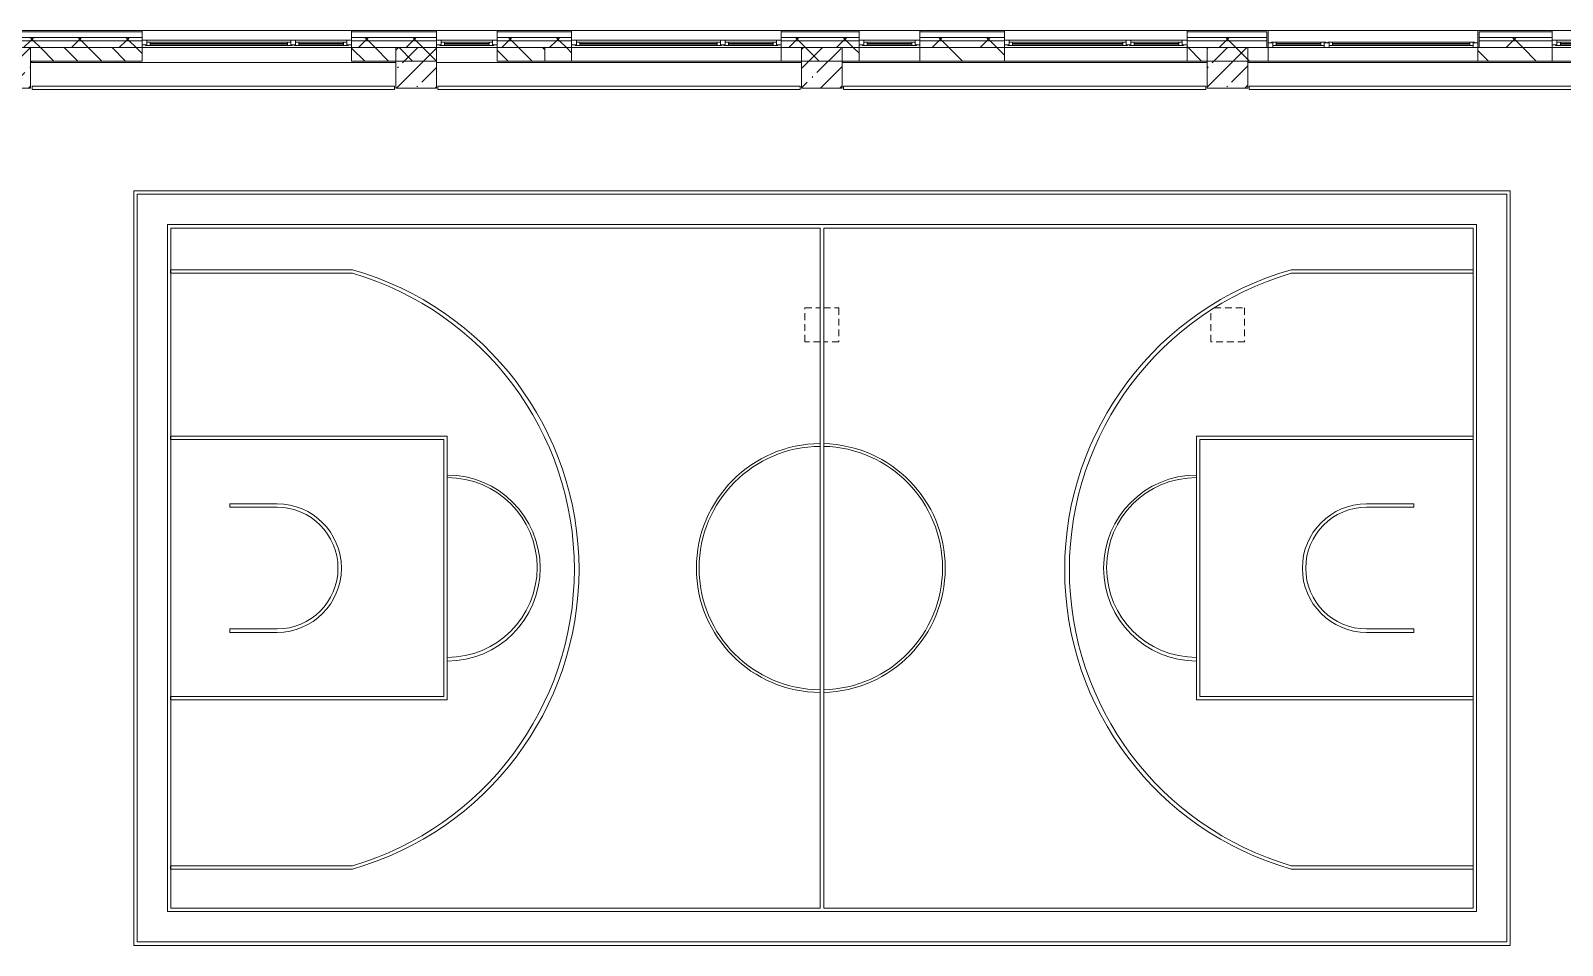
# Model space of a CAD drawing. Header units: millimetres. Extents: x -2911 to 191903, y -8553 to 29000.
# Drawn here: x 102680 to 125330, y 13824 to 27350 of the extents above; entities that cross this region are included whole.
import ezdxf

# ---------------------------------------------------------------- set-up
doc = ezdxf.new("R2010")
doc.units = ezdxf.units.MM
doc.linetypes.add('200_ШТРИХ__ш1_п0_6_', pattern=[160, 100, -60])
for name, color, linetype, lineweight in [('A-DETL-MBND', 7, '200_ШТРИХ__ш1_п0_6_', 9), ('A-GLAZ-1', 7, 'Continuous', 5), ('A-WALL', 7, 'Continuous', 9), ('A-WALL-4', 7, 'Continuous', 5), ('I-WALL-3', 7, 'Continuous', 5), ('S-COLS-2', 7, 'Continuous', 5)]:
    doc.layers.add(name, color=color, linetype=linetype, lineweight=lineweight)
doc.layers.add('A-FLOR-3', color=7, linetype='Continuous', lineweight=5, true_color=0xaaaaaa)
pattern_1 = [(45, (59919.87, 0), (-285.1231, 285.1231), []), (45, (60205, 0), (-285.1231, 285.1231), [504.031, -100.806, 16.764, -84.042])]
pattern_2 = [(45, (59919.87, 0), (-353.5534, 353.5534), []), (135, (59919.87, 0), (-353.5534, -353.5534), [])]

# ---------------------------------------------------------------- blocks, each defined once
blk = doc.blocks.new('BSC_Колонна _Прямоугольная - 600х600-V60-2_5_1_птичка')
at = {"layer": 'S-COLS-2'}
h = blk.add_hatch(dxfattribs=at)
h.set_pattern_fill('FP_94', color=256, style=0, pattern_type=2)
h.set_pattern_definition([(45, (-42460, -26800), (-285.123, 285.123), []), (45, (-42174.88, -26800), (-285.123, 285.123), [504.031, -100.806, 16.764, -84.042])])
h.paths.add_polyline_path([(-300, -300), (300, -300), (300, 300), (-300, 300)])
for p, q in [((300, 300), (-300, 300)), ((-300, 300), (-300, -300)), ((300, -300), (300, 300)), ((-300, -300), (300, -300))]:
    blk.add_line(p, q, dxfattribs=at)
blk = doc.blocks.new('120_Окно_СКБ_2Ст - 120_Окно_СКБ_2Ст 2700х2500 _мал створка справа_ 2-23206922-2_5_1_птичка')
at = {"layer": 'A-GLAZ-1'}
for p, q in [((-1350, -75), (-1350, -5)), ((-1350, -5), (-1280, -5)), ((1350, -5), (-1350, -5)), ((-1280, -75), (-1350, -75)), ((-1350, -75), (-1300, -75)), ((-1280, -75), (-1300, -75)), ((-1300, -75), (-1300, -85)), ((-1300, -85), (470, -85)), ((470, -85), (-1300, -85)), ((-1280, -5), (-1280, -75)), ((450, -35), (-1280, -35)), ((-1280, -35), (-1280, -75)), ((-1230, -85), (-1230, -35)), ((-1230, -55), (400, -55)), ((400, -65), (-1230, -65)), ((400, -85), (400, -35)), ((450, -75), (450, -5)), ((450, -5), (520, -5)), ((450, -75), (450, -35)), ((520, -75), (450, -75)), ((470, -75), (450, -75)), ((470, -75), (500, -75)), ((470, -85), (470, -75)), ((520, -75), (500, -75)), ((500, -75), (500, -85)), ((500, -85), (1300, -85)), ((1300, -85), (500, -85)), ((520, -5), (520, -75)), ((1280, -35), (520, -35)), ((520, -35), (520, -75)), ((570, -85), (570, -35)), ((570, -55), (1230, -55)), ((1230, -65), (570, -65)), ((1230, -85), (1230, -35)), ((1280, -75), (1280, -5)), ((1280, -5), (1350, -5)), ((1280, -75), (1280, -35)), ((1350, -75), (1280, -75)), ((1300, -75), (1280, -75)), ((1300, -75), (1350, -75)), ((1300, -85), (1300, -75)), ((1350, -5), (1350, -75))]:
    blk.add_line(p, q, dxfattribs=at)
blk = doc.blocks.new('120_Окно_СКБ_2Ст - 120_Окно_СКБ_2Ст 3100х2500 _мал_створка слева_ 2-19089248-2_5_1_птичка')
at = {"layer": 'A-GLAZ-1'}
for p, q in [((-1550, -75), (-1550, -5)), ((-1550, -5), (-1480, -5)), ((1550, -5), (-1550, -5)), ((-1480, -75), (-1550, -75)), ((-1550, -75), (-1500, -75)), ((-1480, -75), (-1500, -75)), ((-1500, -75), (-1500, -85)), ((-1500, -85), (670, -85)), ((670, -85), (-1500, -85)), ((-1480, -5), (-1480, -75)), ((650, -35), (-1480, -35)), ((-1480, -35), (-1480, -75)), ((-1430, -85), (-1430, -35)), ((-1430, -55), (600, -55)), ((600, -65), (-1430, -65)), ((600, -85), (600, -35)), ((650, -75), (650, -5)), ((650, -5), (720, -5)), ((650, -75), (650, -35)), ((720, -75), (650, -75)), ((670, -75), (650, -75)), ((670, -75), (700, -75)), ((670, -85), (670, -75)), ((720, -75), (700, -75)), ((700, -75), (700, -85)), ((700, -85), (1500, -85)), ((1500, -85), (700, -85)), ((720, -5), (720, -75)), ((1480, -35), (720, -35)), ((720, -35), (720, -75)), ((770, -85), (770, -35)), ((770, -55), (1430, -55)), ((1430, -65), (770, -65)), ((1430, -85), (1430, -35)), ((1480, -75), (1480, -5)), ((1480, -5), (1550, -5)), ((1480, -75), (1480, -35)), ((1550, -75), (1480, -75)), ((1500, -75), (1480, -75)), ((1500, -75), (1550, -75)), ((1500, -85), (1500, -75)), ((1550, -5), (1550, -75))]:
    blk.add_line(p, q, dxfattribs=at)
blk = doc.blocks.new('120_Окно_СКБ_1Ст - 120_Окно_СКБ_1Ст 900х2500_h_-19906774-2_5_1_птичка')
at = {"layer": 'A-GLAZ-1'}
for p, q in [((-450, -75), (-450, -5)), ((-450, -5), (-380, -5)), ((450, -5), (-450, -5)), ((-380, -75), (-450, -75)), ((-450, -75), (-400, -75)), ((-380, -75), (-400, -75)), ((-400, -75), (-400, -85)), ((-400, -85), (400, -85)), ((400, -85), (-400, -85)), ((-380, -5), (-380, -75)), ((380, -35), (-380, -35)), ((-380, -35), (-380, -75)), ((-330, -85), (-330, -35)), ((-330, -55), (330, -55)), ((330, -65), (-330, -65)), ((330, -85), (330, -35)), ((380, -75), (380, -5)), ((380, -5), (450, -5)), ((380, -75), (380, -35)), ((450, -75), (380, -75)), ((400, -75), (380, -75)), ((400, -75), (450, -75)), ((400, -85), (400, -75)), ((450, -5), (450, -75))]:
    blk.add_line(p, q, dxfattribs=at)
blk = doc.blocks.new('120_Окно_СКБ_2Ст - 120_Окно_СКБ_2Ст 3100х2500 _мал_створка слева_-22274797-2_5_1_птичка')
at = {"layer": 'A-GLAZ-1'}
for p, q in [((-1550, 45), (-1550, 115)), ((-1550, 115), (-1480, 115)), ((1550, 115), (-1550, 115)), ((-1480, 45), (-1550, 45)), ((-1550, 45), (-1500, 45)), ((-1480, 45), (-1500, 45)), ((-1500, 45), (-1500, 35)), ((-1500, 35), (670, 35)), ((670, 35), (-1500, 35)), ((-1480, 115), (-1480, 45)), ((650, 85), (-1480, 85)), ((-1480, 85), (-1480, 45)), ((-1430, 35), (-1430, 85)), ((-1430, 65), (600, 65)), ((600, 55), (-1430, 55)), ((600, 35), (600, 85)), ((650, 45), (650, 115)), ((650, 115), (720, 115)), ((650, 45), (650, 85)), ((720, 45), (650, 45)), ((670, 45), (650, 45)), ((670, 45), (700, 45)), ((670, 35), (670, 45)), ((720, 45), (700, 45)), ((700, 45), (700, 35)), ((700, 35), (1500, 35)), ((1500, 35), (700, 35)), ((720, 115), (720, 45)), ((1480, 85), (720, 85)), ((720, 85), (720, 45)), ((770, 35), (770, 85)), ((770, 65), (1430, 65)), ((1430, 55), (770, 55)), ((1430, 35), (1430, 85)), ((1480, 45), (1480, 115)), ((1480, 115), (1550, 115)), ((1480, 45), (1480, 85)), ((1550, 45), (1480, 45)), ((1500, 45), (1480, 45)), ((1500, 45), (1550, 45)), ((1500, 35), (1500, 45)), ((1550, 115), (1550, 45))]:
    blk.add_line(p, q, dxfattribs=at)
blk = doc.blocks.new('BSC_Колонна _Прямоугольная - 500х500-33455413-2_5_1_птичка')
at = {"layer": 'A-DETL-MBND'}
for p, q in [((-250, 250), (-23, 250)), ((-250, -250), (-250, 250)), ((27, 250), (250, 250)), ((250, 250), (250, -250)), ((-23, -250), (-250, -250)), ((250, -250), (27, -250))]:
    blk.add_line(p, q, dxfattribs=at)
blk = doc.blocks.new('BSC_Колонна _Прямоугольная - 500х500-V142-2_5_1_птичка')
at = {"layer": 'A-DETL-MBND'}
for p, q in [((-198, 250), (250, 250)), ((250, 250), (250, -250)), ((-250, -250), (-250, 216)), ((250, -250), (-250, -250))]:
    blk.add_line(p, q, dxfattribs=at)

msp = doc.modelspace()

# ---------------------------------------------------------------- hatches: boundary and pattern name
at = {"layer": 'A-WALL-4'}
h = msp.add_hatch(dxfattribs=at)
h.set_pattern_fill('FP_76', color=256, style=0, pattern_type=2)
h.set_pattern_definition(pattern_2)
h.paths.add_polyline_path([(151528.7, 27200), (153079.9, 27200), (153079.9, 27250), (140269.9, 27250), (140269.9, 27200), (149673.6, 27200)])
h.paths.add_polyline_path([(137769.9, 27200), (137769.9, 27250), (136259.9, 27250), (136259.9, 27200), (137615.9, 27200)])
h.paths.add_polyline_path([(127876.9, 27200), (127879.9, 27200), (127876.9, 27250), (126079.9, 27250), (126079.9, 27200), (127413.1, 27200)])
h.paths.add_polyline_path([(129268.2, 27200), (134159.9, 27200), (134159.9, 27250), (128779.9, 27250), (128779.9, 27200)])
h.paths.add_polyline_path([(124099.9, 27200), (125179.9, 27200), (125179.9, 27250), (124099.9, 27250)])
h.paths.add_polyline_path([(114929.7, 27200), (114929.7, 27250), (113780.1, 27250), (113780.1, 27200), (114427.9, 27200)])
h.paths.add_polyline_path([(109790.3, 27200), (110680.1, 27200), (110680.1, 27250), (109580.2, 27250), (109580.2, 27200)])
h.paths.add_polyline_path([(115829.7, 27200), (117079.9, 27200), (117079.9, 27250), (115829.7, 27250)])
h.paths.add_polyline_path([(120959.9, 27200), (120959.9, 27250), (119779.9, 27250), (119779.9, 27200), (120920.5, 27200)])
h.paths.add_polyline_path([(104326.9, 27200), (104326.9, 27250), (101929.9, 27250), (101929.9, 27200), (103297.6, 27200)])
h.paths.add_polyline_path([(107426.9, 27200), (108680.2, 27200), (108680.2, 27250), (107426.9, 27250)])
h = msp.add_hatch(dxfattribs=at)
h.set_pattern_fill('FP_76', color=256, style=0, pattern_type=2)
h.set_pattern_definition(pattern_2)
h.paths.add_polyline_path([(151528.7, 27100), (152979.9, 27100), (152979.9, 27200), (140269.9, 27200), (140269.9, 27100), (149673.6, 27100)])
h.paths.add_polyline_path([(125179.9, 27100), (125179.9, 27200), (124099.9, 27200), (124099.9, 27100), (124875.1, 27100)])
h.paths.add_polyline_path([(128779.9, 27100), (134159.9, 27100), (134159.9, 27200), (128779.9, 27200)])
h.paths.add_polyline_path([(127879.9, 27100), (127876.9, 27200), (126079.9, 27200), (126079.9, 27100), (127876.9, 27100)])
h.paths.add_polyline_path([(137769.9, 27100), (137769.9, 27200), (136259.9, 27200), (136259.9, 27100), (137615.9, 27100)])
h.paths.add_polyline_path([(119993, 27100), (120959.9, 27100), (120959.9, 27200), (119779.9, 27200), (119779.9, 27100)])
h.paths.add_polyline_path([(113780.1, 27100), (114929.7, 27100), (114929.7, 27200), (113780.1, 27200)])
h.paths.add_polyline_path([(116746.7, 27100), (117079.9, 27100), (117079.9, 27200), (115829.7, 27200), (115829.7, 27100), (116282.9, 27100)])
h.paths.add_polyline_path([(107426.9, 27100), (108680.2, 27100), (108680.2, 27200), (107426.9, 27200)])
h.paths.add_polyline_path([(110284.7, 27100), (110680.1, 27100), (110680.1, 27200), (109580.2, 27200), (109580.2, 27100), (109790.3, 27100)])
h.paths.add_polyline_path([(104326.9, 27100), (104326.9, 27200), (101979.9, 27200), (101979.9, 27100), (103297.6, 27100)])
h = msp.add_hatch(dxfattribs=at)
h.set_pattern_fill('FP_86', color=256, style=0, pattern_type=2)
h.set_pattern_definition([(135, (59919.87, 0), (-176.7767, -176.7767), [])])
h.paths.add_polyline_path([(109790.3, 26900), (110284.7, 26900), (110284.7, 27100), (109580.2, 27100), (109580.2, 26900)])
h.paths.add_polyline_path([(103297.6, 26900), (104326.9, 26900), (104326.9, 27100), (102679.9, 27100), (102679.9, 26900)])
h.paths.add_polyline_path([(107426.9, 26900), (108680.2, 26900), (108680.2, 27100), (107426.9, 27100)])
at = {"layer": 'I-WALL-3'}
h = msp.add_hatch(dxfattribs=at)
h.set_pattern_fill('FP_87', color=256, style=0, pattern_type=2)
h.set_pattern_definition([(135, (59919.87, 0), (-353.5534, -353.5534), [])])
h.paths.add_polyline_path([(141325.9, 26900), (144119.9, 26900), (144119.9, 27100), (141069.9, 27100), (141069.9, 26900)])
h.paths.add_polyline_path([(140569.9, 26900), (140569.9, 27100), (140269.9, 27100), (140269.9, 26900), (140398.4, 26900)])
h.paths.add_polyline_path([(130195.7, 26900), (130229.9, 26900), (130229.9, 27100), (128779.9, 27100), (128779.9, 26900), (129268.2, 26900)])
h.paths.add_polyline_path([(131123.2, 26900), (133459.9, 26900), (133459.9, 27100), (130729.9, 27100), (130729.9, 26900)])
h.paths.add_polyline_path([(126679.9, 26900), (127879.9, 26900), (127876.9, 27100), (126679.9, 27100)])
h.paths.add_polyline_path([(136259.9, 26900), (136669.9, 26900), (136669.9, 27100), (136259.9, 27100)])
h.paths.add_polyline_path([(137769.9, 26900), (137769.9, 27100), (137169.9, 27100), (137169.9, 26900), (137615.9, 26900)])
h.paths.add_polyline_path([(134159.9, 26900), (134159.9, 27100), (133959.9, 27100), (133959.9, 26900)])
h.paths.add_polyline_path([(115829.7, 26900), (117079.9, 26900), (117079.9, 27100), (115829.7, 27100)])
h.paths.add_polyline_path([(119779.9, 26900), (120979.9, 26900), (120979.9, 27100), (119779.9, 27100)])
h.paths.add_polyline_path([(114427.9, 26900), (114929.7, 26900), (114929.7, 27100), (113780.1, 27100), (113780.1, 26900)])
h.paths.add_polyline_path([(124384.7, 26900), (125179.9, 26900), (125179.9, 27100), (124079.9, 27100), (124079.9, 26900)])
h.paths.add_polyline_path([(110284.7, 26900), (110680.1, 26900), (110680.1, 27100), (110284.7, 27100)])
at = {"layer": 'S-COLS-2'}
h = msp.add_hatch(dxfattribs=at)
h.set_pattern_fill('FP_84', color=256, style=0, pattern_type=2)
h.set_pattern_definition(pattern_1)
h.paths.add_polyline_path([(108679.9, 26500), (108679.9, 27100), (108079.9, 27100), (108079.9, 26500)])
h = msp.add_hatch(dxfattribs=at)
h.set_pattern_fill('FP_84', color=256, style=0, pattern_type=2)
h.set_pattern_definition(pattern_1)
h.paths.add_polyline_path([(114679.9, 26500), (114679.9, 27100), (114079.9, 27100), (114079.9, 26500), (114427.9, 26500)])
h = msp.add_hatch(dxfattribs=at)
h.set_pattern_fill('FP_84', color=256, style=0, pattern_type=2)
h.set_pattern_definition(pattern_1)
h.paths.add_polyline_path([(120679.9, 26500), (120679.9, 27100), (120079.9, 27100), (120079.9, 26500)])

# ---------------------------------------------------------------- linework, layer by layer
at = {"layer": 'A-FLOR-3'}
for p, q in [((102699.9, 26880), (102679.9, 26880)), ((108680.2, 26880), (108680.2, 26500)), ((124559.9, 24981.3), (104203.5, 24981.3)), ((104203.5, 24981.3), (104203.5, 13824.4)), ((104253.5, 13874.4), (104253.5, 24931.3)), ((104253.5, 24931.3), (124509.9, 24931.3)), ((124509.9, 24931.3), (124509.9, 13874.4)), ((124559.9, 13824.4), (124559.9, 24981.3)), ((124059.9, 24481.3), (104703.5, 24481.3)), ((104703.5, 24481.3), (104703.5, 14324.4)), ((124059.9, 14324.4), (124059.9, 24481.3)), ((104753.5, 14374.4), (104753.5, 24431.3)), ((104753.5, 24431.3), (114356.7, 24431.3)), ((114356.7, 24431.3), (114356.7, 14374.4)), ((114406.7, 14374.4), (114406.7, 24431.3)), ((114406.7, 24431.3), (124009.9, 24431.3)), ((124009.9, 24431.3), (124009.9, 14374.4)), ((107439.6, 23812.8), (104749.9, 23812.8)), ((104749.9, 23812.8), (104749.9, 23762.8)), ((124009.9, 23812.8), (121320.2, 23812.8)), ((104749.9, 23762.8), (107439.6, 23762.8)), ((121320.2, 23762.8), (124009.9, 23762.8)), ((108839.6, 21352.8), (104749.9, 21352.8)), ((104749.9, 21352.8), (104749.9, 21302.8)), ((104749.9, 21302.8), (108789.6, 21302.8)), ((108789.6, 21302.8), (108789.6, 17502.8)), ((108839.6, 17452.8), (108839.6, 21352.8)), ((119920.2, 21352.8), (119920.2, 17452.8)), ((124009.9, 21352.8), (119920.2, 21352.8)), ((119970.2, 17502.8), (119970.2, 21302.8)), ((119970.2, 21302.8), (124009.9, 21302.8)), ((105624.9, 20352.8), (105624.9, 20302.8)), ((106324.9, 20352.8), (105624.9, 20352.8)), ((105624.9, 20302.8), (106324.9, 20302.8)), ((123134.9, 20352.8), (122434.9, 20352.8)), ((122434.9, 20302.8), (123134.9, 20302.8)), ((123134.9, 20302.8), (123134.9, 20352.8)), ((106324.9, 18502.8), (105624.9, 18502.8)), ((105624.9, 18502.8), (105624.9, 18452.8)), ((105624.9, 18452.8), (106324.9, 18452.8)), ((123134.9, 18502.8), (122434.9, 18502.8)), ((122434.9, 18452.8), (123134.9, 18452.8)), ((123134.9, 18452.8), (123134.9, 18502.8)), ((108789.6, 17502.8), (104749.9, 17502.8)), ((104749.9, 17502.8), (104749.9, 17452.8)), ((104749.9, 17452.8), (108839.6, 17452.8)), ((119920.2, 17452.8), (124009.9, 17452.8)), ((124009.9, 17502.8), (119970.2, 17502.8)), ((107439.6, 15002.8), (104749.9, 15002.8)), ((104749.9, 15002.8), (104749.9, 14952.8)), ((104749.9, 14952.8), (107439.6, 14952.8)), ((124009.9, 15002.8), (121320.2, 15002.8)), ((121320.2, 14952.8), (124009.9, 14952.8)), ((104703.5, 14324.4), (124059.9, 14324.4)), ((114356.7, 14374.4), (104753.5, 14374.4)), ((124009.9, 14374.4), (114406.7, 14374.4)), ((104203.5, 13824.4), (124559.9, 13824.4)), ((124509.9, 13874.4), (104253.5, 13874.4))]:
    msp.add_line(p, q, dxfattribs=at)
for centre, radius, start, end in [((106184.9, 19382.8), 4604.2, 285.81331, 74.18669), ((122574.9, 19382.8), 4604.2, 105.81331, 254.18669), ((106155.4, 19382.8), 4564.4, 286.34112, 73.65888), ((122604.4, 19382.8), 4564.4, 106.34112, 253.65888), ((114365, 19403.3), 1840, 90.26005, 180), ((114365, 19403.3), 1800, 90.26583, 180), ((114365, 19403.3), 1840, 0, 88.70133), ((114365, 19403.3), 1800, 0, 88.67247), ((108839.6, 19402.8), 1375, 270, 90), ((108839.6, 19411.7), 1330, 270, 90), ((119920.2, 19402.8), 1375, 90, 270), ((119920.2, 19411.7), 1330, 90, 270), ((106324.9, 19402.8), 950, 270, 90), ((106324.9, 19402.8), 900, 270, 90), ((122434.9, 19402.8), 950, 90, 270), ((122434.9, 19402.8), 900, 90, 270), ((114365, 19403.3), 1840, 180, 269.73995), ((114365, 19403.3), 1800, 180, 269.73417), ((114365, 19403.3), 1800, 271.32753, 360), ((114365, 19403.3), 1840, 271.29867, 360)]:
    msp.add_arc(centre, radius, start, end, dxfattribs=at)
at = {"layer": 'A-WALL'}
for p, q in [((104326.9, 27330), (101849.9, 27330)), ((104326.9, 27250), (101929.9, 27250)), ((104326.9, 27200), (101979.9, 27200)), ((108680.2, 27330), (107426.9, 27330)), ((108680.2, 27250), (107426.9, 27250)), ((108680.2, 27200), (107426.9, 27200)), ((110680.1, 27330), (109580.2, 27330)), ((110680.1, 27250), (109580.2, 27250)), ((110680.1, 27200), (109580.2, 27200)), ((114929.7, 27330), (113780.1, 27330)), ((114929.7, 27250), (113780.1, 27250)), ((114929.7, 27200), (113780.1, 27200)), ((117079.9, 27330), (115829.7, 27330)), ((117079.9, 27250), (115829.7, 27250)), ((117079.9, 27200), (115829.7, 27200)), ((120959.9, 27330), (119779.9, 27330)), ((120959.9, 27250), (119779.9, 27250)), ((120959.9, 27200), (119779.9, 27200)), ((120959.9, 27100), (120959.9, 27330)), ((124099.9, 27330), (124099.9, 27100)), ((125179.9, 27330), (124099.9, 27330)), ((125179.9, 27250), (124099.9, 27250)), ((125179.9, 27200), (124099.9, 27200)), ((104326.9, 27100), (102679.9, 27100)), ((102679.9, 27100), (104326.9, 27100)), ((108680.2, 27100), (107426.9, 27100)), ((107426.9, 27100), (108680.2, 27100)), ((110284.7, 27100), (109580.2, 27100)), ((109580.2, 27100), (110680.1, 27100)), ((110284.7, 26900), (110284.7, 27100)), ((114929.7, 27100), (113780.1, 27100)), ((117079.9, 27100), (115829.7, 27100)), ((120979.9, 27100), (119779.9, 27100)), ((125179.9, 27100), (124079.9, 27100))]:
    msp.add_line(p, q, dxfattribs=at)
at = {"layer": 'A-WALL-4'}
for p, q in [((101829.9, 27350), (109580.2, 27350)), ((104326.9, 27100), (104326.9, 27350)), ((107426.9, 27350), (107426.9, 27100)), ((108680.2, 27100), (108680.2, 27350)), ((109580.2, 27350), (109580.2, 27100)), ((153229.9, 27350), (109580.2, 27350)), ((110680.1, 27100), (110680.1, 27350)), ((113780.1, 27350), (113780.1, 27100)), ((114929.7, 27100), (114929.7, 27350)), ((115829.7, 27350), (115829.7, 27100)), ((117079.9, 27100), (117079.9, 27350)), ((119779.9, 27350), (119779.9, 27100)), ((120979.9, 27100), (120979.9, 27350)), ((124079.9, 27350), (124079.9, 27100)), ((125179.9, 27100), (125179.9, 27350)), ((104326.9, 26900), (104326.9, 27100)), ((107426.9, 27100), (104326.9, 27100)), ((107426.9, 27100), (107426.9, 26900)), ((108680.2, 26900), (108680.2, 27100)), ((109580.2, 27100), (108680.2, 27100)), ((109580.2, 27100), (109580.2, 26900)), ((102679.9, 26900), (104326.9, 26900)), ((107426.9, 26900), (108680.2, 26900)), ((109580.2, 26900), (110284.7, 26900))]:
    msp.add_line(p, q, dxfattribs=at)
at = {"layer": 'I-WALL-3'}
for p, q in [((104326.9, 27100), (107426.9, 27100)), ((108680.2, 27100), (109580.2, 27100)), ((110680.1, 26900), (110680.1, 27100)), ((110680.1, 27100), (113780.1, 27100)), ((113780.1, 27100), (113780.1, 26900)), ((114929.7, 26900), (114929.7, 27100)), ((114929.7, 27100), (115829.7, 27100)), ((115829.7, 27100), (115829.7, 26900)), ((117079.9, 26900), (117079.9, 27100)), ((117079.9, 27100), (119779.9, 27100)), ((119779.9, 27100), (119779.9, 26900)), ((120979.9, 26900), (120979.9, 27100)), ((120979.9, 27100), (124079.9, 27100)), ((124079.9, 27100), (124079.9, 26900)), ((125179.9, 26900), (125179.9, 27100)), ((125179.9, 27100), (126059.9, 27100)), ((102699.9, 26900), (102699.9, 26880)), ((108079.9, 26880), (102699.9, 26880)), ((114079.9, 26880), (108679.9, 26880)), ((126079.9, 26900), (110284.7, 26900)), ((120079.9, 26880), (114679.9, 26880)), ((126059.9, 26880), (120679.9, 26880)), ((102700.9, 26530), (108059.9, 26530)), ((102700.9, 26530), (102700.9, 26480)), ((108059.9, 26480), (108059.9, 26530)), ((108701.2, 26529), (114058.9, 26529)), ((108701.2, 26529), (108701.2, 26479)), ((114058.9, 26479), (114058.9, 26529)), ((114699.9, 26529), (120059.9, 26529)), ((114699.9, 26529), (114699.9, 26479)), ((120059.9, 26479), (120059.9, 26529)), ((120700.9, 26529), (126079.9, 26529)), ((120700.9, 26529), (120700.9, 26479)), ((108059.9, 26480), (102700.9, 26480)), ((114058.9, 26479), (108701.2, 26479)), ((120059.9, 26479), (114699.9, 26479)), ((126080.4, 26479), (120700.9, 26479))]:
    msp.add_line(p, q, dxfattribs=at)
at = {"layer": 'S-COLS-2'}
for p, q in [((108679.9, 27100), (108079.9, 27100)), ((108079.9, 27100), (108079.9, 26500)), ((108679.9, 26500), (108679.9, 27100)), ((114679.9, 27100), (114079.9, 27100)), ((114079.9, 27100), (114079.9, 26500)), ((114679.9, 26500), (114679.9, 27100)), ((120679.9, 27100), (120079.9, 27100)), ((120079.9, 27100), (120079.9, 26500)), ((120679.9, 26500), (120679.9, 27100)), ((108079.9, 26500), (108679.9, 26500)), ((114079.9, 26500), (114679.9, 26500)), ((120079.9, 26500), (120679.9, 26500))]:
    msp.add_line(p, q, dxfattribs=at)

# ---------------------------------------------------------------- block references
at = {"layer": 'A-DETL-MBND'}
for name, p in [('BSC_Колонна _Прямоугольная - 500х500-33455413-2_5_1_птичка', (114379.9, 23000)), ('BSC_Колонна _Прямоугольная - 500х500-V142-2_5_1_птичка', (120379.9, 23000))]:
    msp.add_blockref(name, p, dxfattribs=at)
at = {"layer": 'A-GLAZ-1'}
for name, p in [('120_Окно_СКБ_2Ст - 120_Окно_СКБ_2Ст 3100х2500 _мал_створка слева_ 2-19089248-2_5_1_птичка', (105876.9, 27215)), ('120_Окно_СКБ_1Ст - 120_Окно_СКБ_1Ст 900х2500_h_-19906774-2_5_1_птичка', (109130.2, 27215)), ('120_Окно_СКБ_2Ст - 120_Окно_СКБ_2Ст 3100х2500 _мал_створка слева_ 2-19089248-2_5_1_птичка', (112230.1, 27215)), ('120_Окно_СКБ_1Ст - 120_Окно_СКБ_1Ст 900х2500_h_-19906774-2_5_1_птичка', (115379.7, 27215)), ('120_Окно_СКБ_2Ст - 120_Окно_СКБ_2Ст 2700х2500 _мал створка справа_ 2-23206922-2_5_1_птичка', (118429.9, 27215)), ('120_Окно_СКБ_1Ст - 120_Окно_СКБ_1Ст 900х2500_h_-19906774-2_5_1_птичка', (125629.9, 27215))]:
    msp.add_blockref(name, p, dxfattribs=at)
at = {"layer": 'A-GLAZ-1', "rotation": 180}
msp.add_blockref('120_Окно_СКБ_2Ст - 120_Окно_СКБ_2Ст 3100х2500 _мал_створка слева_-22274797-2_5_1_птичка', (122529.9, 27215), dxfattribs=at)
at = {"layer": 'S-COLS-2'}
msp.add_blockref('BSC_Колонна _Прямоугольная - 600х600-V60-2_5_1_птичка', (102379.9, 26800), dxfattribs=at)

doc.saveas('drawing.dxf')
